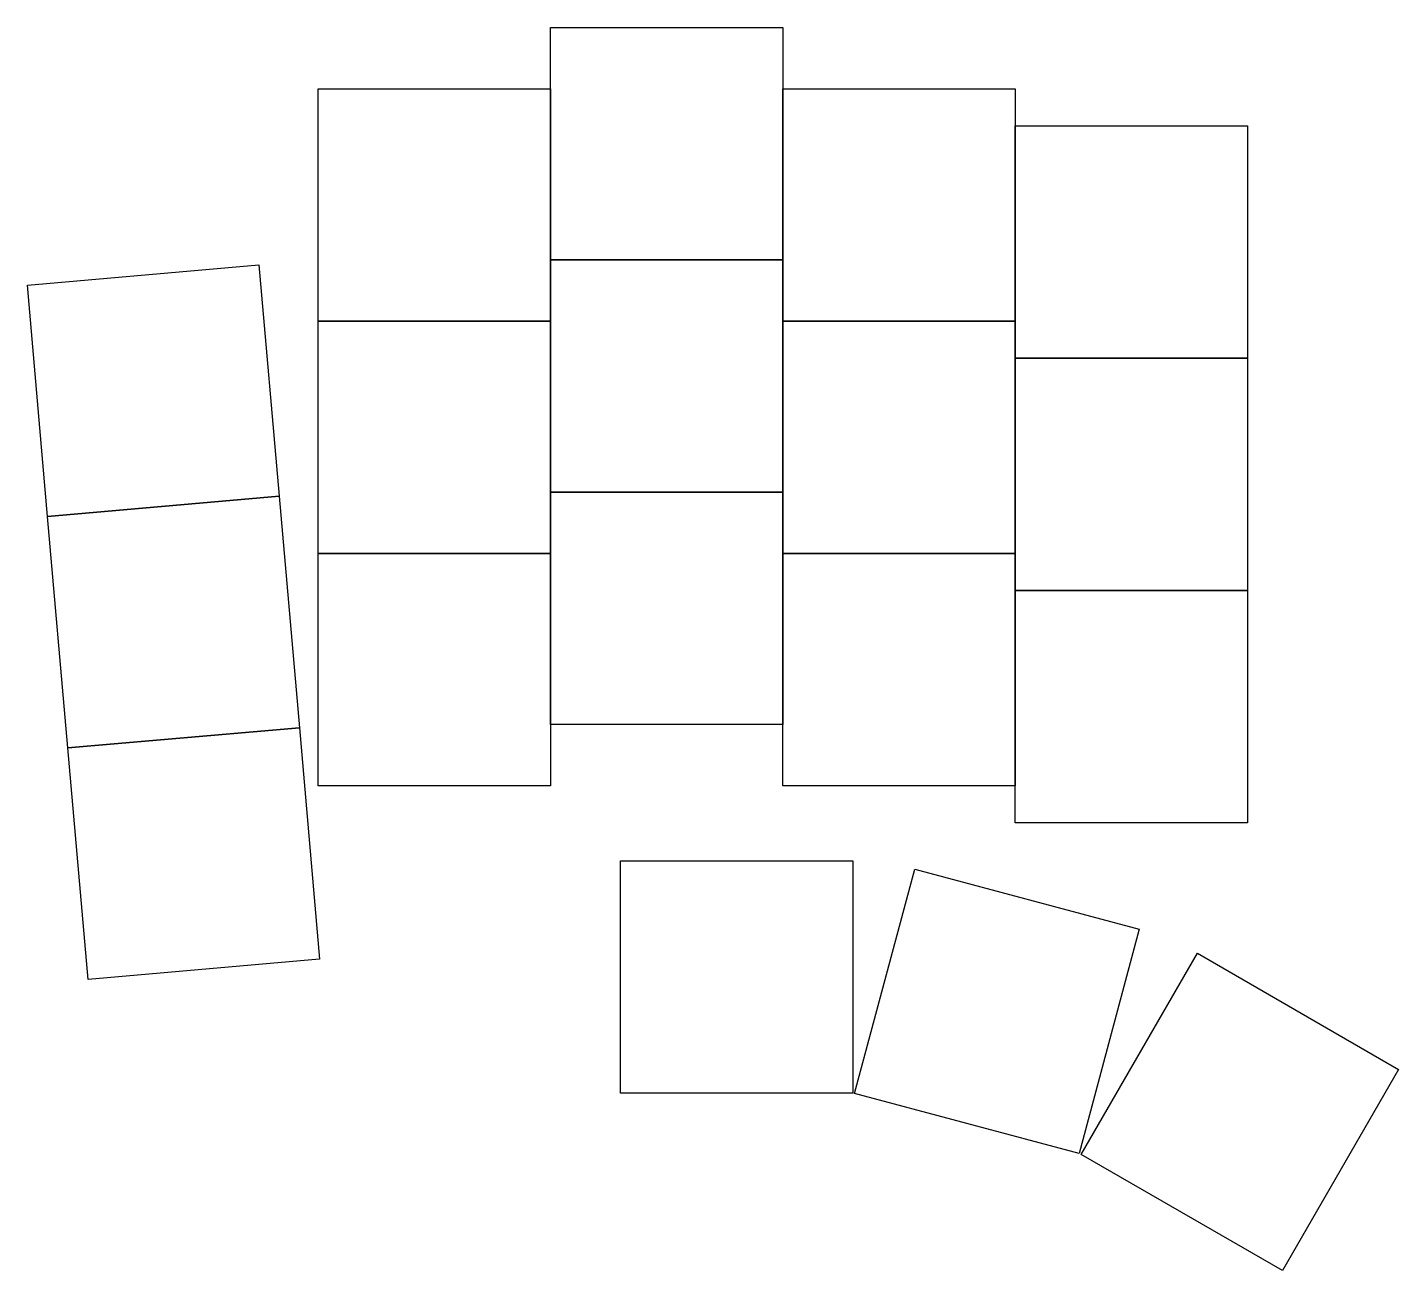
# Model space of a CAD drawing. Header units: millimetres. Extents: x 5 to 111, y -31 to 66.
import ezdxf

# ---------------------------------------------------------------- set-up
doc = ezdxf.new("R2010")
doc.units = ezdxf.units.MM

msp = doc.modelspace()

# ---------------------------------------------------------------- linework, layer by layer
for p, q in [((45.56, 65.58), (63.56, 65.58)), ((45.56, 47.58), (45.56, 65.58)), ((63.56, 65.58), (63.56, 47.58)), ((27.56, 60.82), (45.56, 60.82)), ((27.56, 42.82), (27.56, 60.82)), ((45.56, 60.82), (45.56, 42.82)), ((63.56, 60.82), (81.56, 60.82)), ((63.56, 42.82), (63.56, 60.82)), ((81.56, 60.82), (81.56, 42.82)), ((81.56, 57.96), (99.56, 57.96)), ((81.56, 39.96), (81.56, 57.96)), ((99.56, 57.96), (99.56, 39.96)), ((5.04, 45.61), (22.98, 47.18)), ((22.98, 47.18), (24.54, 29.25)), ((45.56, 47.58), (63.56, 47.58)), ((45.56, 29.58), (45.56, 47.58)), ((63.56, 47.58), (45.56, 47.58)), ((63.56, 47.58), (63.56, 29.58)), ((6.61, 27.68), (5.04, 45.61)), ((27.56, 42.82), (45.56, 42.82)), ((27.56, 24.82), (27.56, 42.82)), ((45.56, 42.82), (27.56, 42.82)), ((45.56, 42.82), (45.56, 24.82)), ((63.56, 42.82), (81.56, 42.82)), ((63.56, 24.82), (63.56, 42.82)), ((81.56, 42.82), (63.56, 42.82)), ((81.56, 42.82), (81.56, 24.82)), ((81.56, 39.96), (99.56, 39.96)), ((81.56, 21.96), (81.56, 39.96)), ((99.56, 39.96), (81.56, 39.96)), ((99.56, 39.96), (99.56, 21.96)), ((6.61, 27.68), (24.54, 29.25)), ((24.54, 29.25), (6.61, 27.68)), ((24.54, 29.25), (26.11, 11.32)), ((45.56, 29.58), (63.56, 29.58)), ((45.56, 11.58), (45.56, 29.58)), ((63.56, 29.58), (45.56, 29.58)), ((63.56, 29.58), (63.56, 11.58)), ((8.18, 9.75), (6.61, 27.68)), ((27.56, 24.82), (45.56, 24.82)), ((27.56, 6.82), (27.56, 24.82)), ((45.56, 24.82), (27.56, 24.82)), ((45.56, 24.82), (45.56, 6.82)), ((63.56, 24.82), (81.56, 24.82)), ((63.56, 6.82), (63.56, 24.82)), ((81.56, 24.82), (63.56, 24.82)), ((81.56, 24.82), (81.56, 6.82)), ((81.56, 21.96), (99.56, 21.96)), ((81.56, 3.96), (81.56, 21.96)), ((99.56, 21.96), (81.56, 21.96)), ((99.56, 21.96), (99.56, 3.96)), ((8.18, 9.75), (26.11, 11.32)), ((26.11, 11.32), (8.18, 9.75)), ((26.11, 11.32), (27.68, -6.61)), ((63.56, 11.58), (45.56, 11.58)), ((9.75, -8.18), (8.18, 9.75)), ((45.56, 6.82), (27.56, 6.82)), ((81.56, 6.82), (63.56, 6.82)), ((99.56, 3.96), (81.56, 3.96)), ((50.99, 1.01), (68.99, 1.01)), ((50.99, -16.99), (50.99, 1.01)), ((68.99, 1.01), (68.99, -16.99)), ((69.12, -17.02), (73.78, 0.37)), ((73.78, 0.37), (91.16, -4.29)), ((91.16, -4.29), (86.51, -21.68)), ((86.68, -21.75), (95.68, -6.16)), ((95.68, -6.16), (111.26, -15.16)), ((27.68, -6.61), (9.75, -8.18)), ((111.26, -15.16), (102.26, -30.75)), ((68.99, -16.99), (50.99, -16.99)), ((86.51, -21.68), (69.12, -17.02)), ((102.26, -30.75), (86.68, -21.75))]:
    msp.add_line(p, q)

doc.saveas('drawing.dxf')
